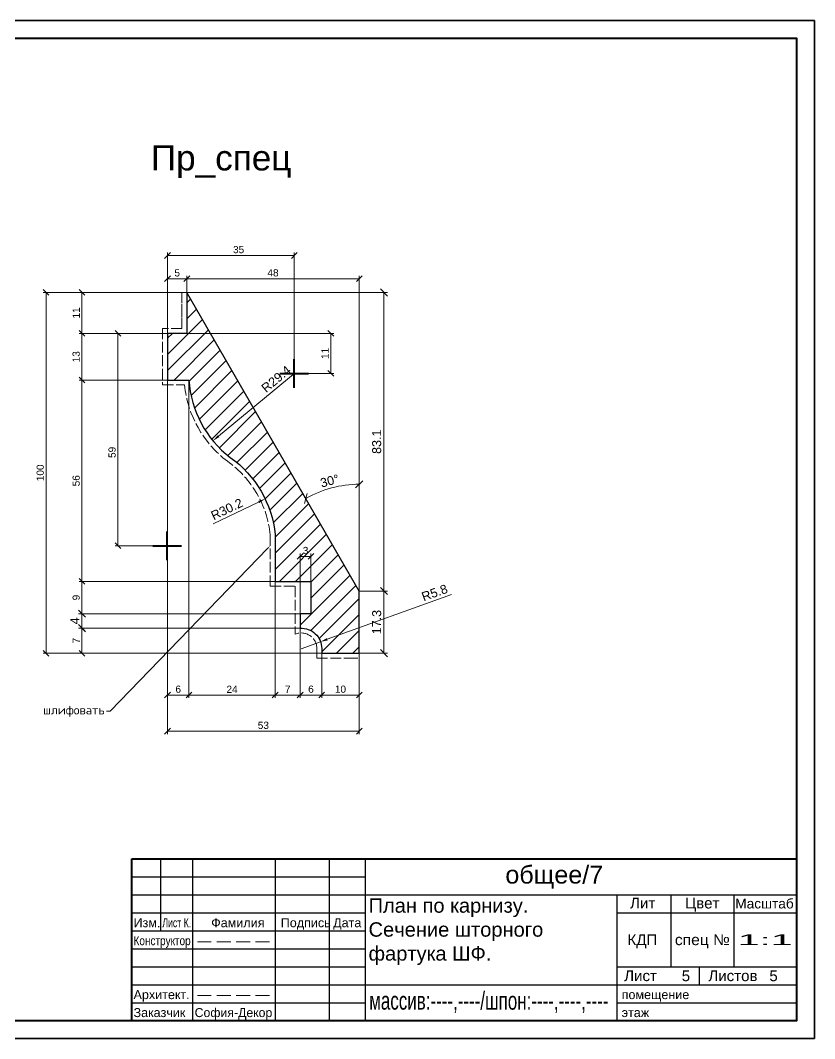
# Paper-space layout 'план по карнизу' of a CAD drawing. Header units: millimetres. Extents: x -88 to 2067, y 101 to 384.
# Drawn here: x 1845.7 to 2066.8, y 101 to 384.3 of the extents above; entities that cross this region are included whole.
import ezdxf
from ezdxf import colors
from ezdxf.entities.mleader import LeaderData, LeaderLine
from ezdxf.enums import TextEntityAlignment as Align
from ezdxf.math import Vec2, Vec3

# ---------------------------------------------------------------- set-up
doc = ezdxf.new("R2010")
doc.units = ezdxf.units.MM
doc.linetypes.add('ACAD_ISO02W100', pattern=[15, 12, -3])
doc.layers.get('DEFPOINTS').update_dxf_attribs({"color": 106, "lineweight": 5})
for name, color, linetype, lineweight in [('pechatnaya_ramka', 2, 'Continuous', 30), ('КАРНИЗ Пр_N221', 3, 'Continuous', 30), ('Линии Размерные и Текст', 1, 'Continuous', 5), ('служебный слой РАЗМЕРЫ', 4, 'Continuous', 13), ('ШТАМП', 7, 'Continuous', 30)]:
    doc.layers.add(name, color=color, linetype=linetype, lineweight=lineweight)
doc.styles.get("Standard").update_dxf_attribs({"font": 'arial.ttf'})
doc.styles.add('ЕСКД профили текст', font='isocpeur.ttf')
doc.dimstyles.get("Standard").update_dxf_attribs({"dimscale": 0, "dimtxt": 2.5, "dimasz": 2, "dimexe": 1, "dimexo": 0, "dimgap": 0.75, "dimtad": 1, "dimdsep": 46, "dimtxsty": 'Standard', "dimblk": 'OBLIQUE', "dimcen": 1.5, "dimclrd": 256, "dimclre": 256, "dimclrt": 7, "dimazin": 0, "dimtfac": 1, "dimtmove": 1, "dimatfit": 3, "dimfxl": 1, "dimtolj": 1, "dimtzin": 0, "dimlwd": 5, "dimlwe": 5, "dimarcsym": 0})
doc.dimstyles.new('STANDARD 16', dxfattribs={"dimscale": 0.8, "dimtxt": 2.5, "dimasz": 2, "dimexe": 1, "dimexo": 0, "dimgap": 0.75, "dimtad": 1, "dimdec": 0, "dimlfac": 16, "dimdsep": 46, "dimtxsty": 'Standard', "dimblk": 'OBLIQUE', "dimcen": 1.5, "dimclrd": 256, "dimclre": 256, "dimclrt": 7, "dimazin": 0, "dimtfac": 1, "dimtdec": 0, "dimtmove": 1, "dimatfit": 3, "dimfxl": 1, "dimtolj": 1, "dimtzin": 0, "dimlwd": 5, "dimlwe": 5, "dimarcsym": 0})
doc.dimstyles.new('STANDARD$4', dxfattribs={"dimscale": 0, "dimtxt": 2.5, "dimasz": 2, "dimexe": 1, "dimexo": 0, "dimgap": 0.75, "dimtad": 1, "dimdsep": 46, "dimtxsty": 'Standard', "dimblk1": 'OBLIQUE', "dimsah": 1, "dimcen": 1.5, "dimse1": 1, "dimclrd": 256, "dimclre": 256, "dimclrt": 7, "dimazin": 0, "dimtfac": 1, "dimtmove": 1, "dimatfit": 3, "dimldrblk": 'DOT', "dimfxl": 1, "dimtolj": 1, "dimtzin": 0, "dimlwd": 5, "dimlwe": 5, "dimarcsym": 0})

# ---------------------------------------------------------------- blocks, each defined once
blk = doc.blocks.new('_OBLIQUE')
at = {"color": 0, "linetype": 'ByBlock'}
blk.add_line((-0.5, -0.5), (0.5, 0.5), dxfattribs=at)
blk = doc.blocks.new('*D164')
at = {"layer": 'DEFPOINTS', "color": 0, "transparency": 16777216}
for p in [(1886.69, 297.24), (1872.89, 238.15), (1882.6, 238.15)]:
    blk.add_point(p, dxfattribs=at)
at = {"layer": 'Линии Размерные и Текст', "lineweight": 5, "transparency": 16777216}
for p, q in [((1886.69, 297.24), (1872.09, 297.24)), ((1872.89, 297.24), (1872.89, 238.15)), ((1882.6, 238.15), (1872.09, 238.15))]:
    blk.add_line(p, q, dxfattribs=at)
at = {"layer": 'Линии Размерные и Текст', "lineweight": 5, "transparency": 16777216, "xscale": 1.6, "yscale": 1.6, "zscale": 1.6}
for p, rotation in [((1872.89, 297.24), 90), ((1872.89, 238.15), 270)]:
    blk.add_blockref('_OBLIQUE', p, dxfattribs=dict(at, rotation=rotation))
at = {"layer": 'Линии Размерные и Текст', "color": 7, "transparency": 16777216, "insert": (1871.27, 264.14), "char_height": 2, "attachment_point": 5, "rotation": 90}
blk.add_mtext('\\A1;59', dxfattribs=at)
blk = doc.blocks.new('*D165')
at = {"layer": 'DEFPOINTS', "color": 0, "transparency": 16777216}
for p in [(1892.65, 284.24), (1916.65, 228.24), (1892.65, 196.61)]:
    blk.add_point(p, dxfattribs=at)
at = {"layer": 'Линии Размерные и Текст', "lineweight": 5, "transparency": 16777216}
for p, q in [((1892.65, 284.24), (1892.65, 195.81)), ((1916.65, 228.24), (1916.65, 195.81)), ((1916.65, 196.61), (1892.65, 196.61))]:
    blk.add_line(p, q, dxfattribs=at)
at = {"layer": 'Линии Размерные и Текст', "lineweight": 5, "transparency": 16777216, "xscale": 1.6, "yscale": 1.6, "zscale": 1.6, "rotation": 180}
blk.add_blockref('_OBLIQUE', (1892.65, 196.61), dxfattribs=at)
at = {"layer": 'Линии Размерные и Текст', "lineweight": 5, "transparency": 16777216, "xscale": 1.6, "yscale": 1.6, "zscale": 1.6}
blk.add_blockref('_OBLIQUE', (1916.65, 196.61), dxfattribs=at)
at = {"layer": 'Линии Размерные и Текст', "color": 7, "transparency": 16777216, "insert": (1904.65, 198.21), "char_height": 2, "attachment_point": 5}
blk.add_mtext('\\A1;24', dxfattribs=at)
blk = doc.blocks.new('*D166')
at = {"layer": 'DEFPOINTS', "color": 0, "transparency": 16777216}
for p in [(1916.65, 228.24), (1923.61, 215.23), (1916.65, 196.61)]:
    blk.add_point(p, dxfattribs=at)
at = {"layer": 'Линии Размерные и Текст', "lineweight": 5, "transparency": 16777216}
for p, q in [((1916.65, 228.24), (1916.65, 195.81)), ((1923.61, 215.23), (1923.61, 195.81)), ((1923.61, 196.61), (1916.65, 196.61))]:
    blk.add_line(p, q, dxfattribs=at)
at = {"layer": 'Линии Размерные и Текст', "lineweight": 5, "transparency": 16777216, "xscale": 1.6, "yscale": 1.6, "zscale": 1.6, "rotation": 180}
blk.add_blockref('_OBLIQUE', (1916.65, 196.61), dxfattribs=at)
at = {"layer": 'Линии Размерные и Текст', "lineweight": 5, "transparency": 16777216, "xscale": 1.6, "yscale": 1.6, "zscale": 1.6}
blk.add_blockref('_OBLIQUE', (1923.61, 196.61), dxfattribs=at)
at = {"layer": 'Линии Размерные и Текст', "color": 7, "transparency": 16777216, "insert": (1920.13, 198.21), "char_height": 2, "attachment_point": 5}
blk.add_mtext('\\A1;7', dxfattribs=at)
blk = doc.blocks.new('*D167')
at = {"layer": 'DEFPOINTS', "color": 0, "transparency": 16777216}
for p in [(1923.61, 215.23), (1929.61, 208.24), (1923.61, 196.61)]:
    blk.add_point(p, dxfattribs=at)
at = {"layer": 'Линии Размерные и Текст', "lineweight": 5, "transparency": 16777216}
for p, q in [((1923.61, 215.23), (1923.61, 195.81)), ((1929.61, 208.24), (1929.61, 195.81)), ((1929.61, 196.61), (1923.61, 196.61))]:
    blk.add_line(p, q, dxfattribs=at)
at = {"layer": 'Линии Размерные и Текст', "lineweight": 5, "transparency": 16777216, "xscale": 1.6, "yscale": 1.6, "zscale": 1.6, "rotation": 180}
blk.add_blockref('_OBLIQUE', (1923.61, 196.61), dxfattribs=at)
at = {"layer": 'Линии Размерные и Текст', "lineweight": 5, "transparency": 16777216, "xscale": 1.6, "yscale": 1.6, "zscale": 1.6}
blk.add_blockref('_OBLIQUE', (1929.61, 196.61), dxfattribs=at)
at = {"layer": 'Линии Размерные и Текст', "color": 7, "transparency": 16777216, "insert": (1926.61, 198.23), "char_height": 2, "attachment_point": 5}
blk.add_mtext('\\A1;6', dxfattribs=at)
blk = doc.blocks.new('*D168')
at = {"layer": 'DEFPOINTS', "color": 0, "transparency": 16777216}
for p in [(1929.61, 208.24), (1940.04, 208.24), (1929.61, 196.61)]:
    blk.add_point(p, dxfattribs=at)
at = {"layer": 'Линии Размерные и Текст', "lineweight": 5, "transparency": 16777216}
for p, q in [((1929.61, 208.24), (1929.61, 195.81)), ((1940.04, 208.24), (1940.04, 195.81)), ((1940.04, 196.61), (1929.61, 196.61))]:
    blk.add_line(p, q, dxfattribs=at)
at = {"layer": 'Линии Размерные и Текст', "lineweight": 5, "transparency": 16777216, "xscale": 1.6, "yscale": 1.6, "zscale": 1.6, "rotation": 180}
blk.add_blockref('_OBLIQUE', (1929.61, 196.61), dxfattribs=at)
at = {"layer": 'Линии Размерные и Текст', "lineweight": 5, "transparency": 16777216, "xscale": 1.6, "yscale": 1.6, "zscale": 1.6}
blk.add_blockref('_OBLIQUE', (1940.04, 196.61), dxfattribs=at)
at = {"layer": 'Линии Размерные и Текст', "color": 7, "transparency": 16777216, "insert": (1934.82, 198.23), "char_height": 2, "attachment_point": 5}
blk.add_mtext('\\A1;10', dxfattribs=at)
blk = doc.blocks.new('*D169')
at = {"layer": 'DEFPOINTS', "color": 0, "transparency": 16777216}
for p in [(1923.61, 215.23), (1862.89, 208.24), (1929.61, 208.24)]:
    blk.add_point(p, dxfattribs=at)
at = {"layer": 'Линии Размерные и Текст', "lineweight": 5, "transparency": 16777216}
for p, q in [((1923.61, 215.23), (1862.09, 215.23)), ((1862.89, 215.23), (1862.89, 208.24)), ((1929.61, 208.24), (1862.09, 208.24))]:
    blk.add_line(p, q, dxfattribs=at)
at = {"layer": 'Линии Размерные и Текст', "lineweight": 5, "transparency": 16777216, "xscale": 1.6, "yscale": 1.6, "zscale": 1.6}
for p, rotation in [((1862.89, 215.23), 90), ((1862.89, 208.24), 270)]:
    blk.add_blockref('_OBLIQUE', p, dxfattribs=dict(at, rotation=rotation))
at = {"layer": 'Линии Размерные и Текст', "color": 7, "transparency": 16777216, "insert": (1861.29, 211.73), "char_height": 2, "attachment_point": 5, "rotation": 90}
blk.add_mtext('\\A1;7', dxfattribs=at)
blk = doc.blocks.new('*D170')
at = {"layer": 'DEFPOINTS', "color": 0, "transparency": 16777216}
for p in [(1916.65, 228.24), (1862.89, 219.24), (1923.61, 219.24)]:
    blk.add_point(p, dxfattribs=at)
at = {"layer": 'Линии Размерные и Текст', "lineweight": 5, "transparency": 16777216}
for p, q in [((1916.65, 228.24), (1862.09, 228.24)), ((1862.89, 228.24), (1862.89, 219.24)), ((1923.61, 219.24), (1862.09, 219.24))]:
    blk.add_line(p, q, dxfattribs=at)
at = {"layer": 'Линии Размерные и Текст', "lineweight": 5, "transparency": 16777216, "xscale": 1.6, "yscale": 1.6, "zscale": 1.6}
for p, rotation in [((1862.89, 228.24), 90), ((1862.89, 219.24), 270)]:
    blk.add_blockref('_OBLIQUE', p, dxfattribs=dict(at, rotation=rotation))
at = {"layer": 'Линии Размерные и Текст', "color": 7, "transparency": 16777216, "insert": (1861.27, 223.74), "char_height": 2, "attachment_point": 5, "rotation": 90}
blk.add_mtext('\\A1;9', dxfattribs=at)
blk = doc.blocks.new('*D171')
at = {"layer": 'DEFPOINTS', "color": 0, "transparency": 16777216}
for p in [(1886.69, 297.24), (1862.89, 284.24), (1886.69, 284.24)]:
    blk.add_point(p, dxfattribs=at)
at = {"layer": 'Линии Размерные и Текст', "lineweight": 5, "transparency": 16777216}
for p, q in [((1886.69, 297.24), (1862.09, 297.24)), ((1862.89, 297.24), (1862.89, 284.24)), ((1886.69, 284.24), (1862.09, 284.24))]:
    blk.add_line(p, q, dxfattribs=at)
at = {"layer": 'Линии Размерные и Текст', "lineweight": 5, "transparency": 16777216, "xscale": 1.6, "yscale": 1.6, "zscale": 1.6}
for p, rotation in [((1862.89, 297.24), 90), ((1862.89, 284.24), 270)]:
    blk.add_blockref('_OBLIQUE', p, dxfattribs=dict(at, rotation=rotation))
at = {"layer": 'Линии Размерные и Текст', "color": 7, "transparency": 16777216, "insert": (1861.27, 290.74), "char_height": 2, "attachment_point": 5, "rotation": 90}
blk.add_mtext('\\A1;13', dxfattribs=at)
blk = doc.blocks.new('*D172')
at = {"layer": 'DEFPOINTS', "color": 0, "transparency": 16777216}
for p in [(1886.69, 284.24), (1940.04, 208.24), (1886.69, 186.55)]:
    blk.add_point(p, dxfattribs=at)
at = {"layer": 'Линии Размерные и Текст', "lineweight": 5, "transparency": 16777216}
for p, q in [((1886.69, 284.24), (1886.69, 185.75)), ((1940.04, 208.24), (1940.04, 185.75)), ((1940.04, 186.55), (1886.69, 186.55))]:
    blk.add_line(p, q, dxfattribs=at)
at = {"layer": 'Линии Размерные и Текст', "lineweight": 5, "transparency": 16777216, "xscale": 1.6, "yscale": 1.6, "zscale": 1.6, "rotation": 180}
blk.add_blockref('_OBLIQUE', (1886.69, 186.55), dxfattribs=at)
at = {"layer": 'Линии Размерные и Текст', "lineweight": 5, "transparency": 16777216, "xscale": 1.6, "yscale": 1.6, "zscale": 1.6}
blk.add_blockref('_OBLIQUE', (1940.04, 186.55), dxfattribs=at)
at = {"layer": 'Линии Размерные и Текст', "color": 7, "transparency": 16777216, "insert": (1913.36, 188.17), "char_height": 2, "attachment_point": 5}
blk.add_mtext('\\A1;53', dxfattribs=at)
blk = doc.blocks.new('*D173')
at = {"layer": 'DEFPOINTS', "color": 0, "transparency": 16777216}
for p in [(1852.89, 308.64), (1892.07, 308.64), (1929.61, 208.24)]:
    blk.add_point(p, dxfattribs=at)
at = {"layer": 'Линии Размерные и Текст', "lineweight": 5, "transparency": 16777216}
for p, q in [((1892.07, 308.64), (1852.09, 308.64)), ((1852.89, 208.24), (1852.89, 308.64)), ((1929.61, 208.24), (1852.09, 208.24))]:
    blk.add_line(p, q, dxfattribs=at)
at = {"layer": 'Линии Размерные и Текст', "lineweight": 5, "transparency": 16777216, "xscale": 1.6, "yscale": 1.6, "zscale": 1.6}
for p, rotation in [((1852.89, 308.64), 90), ((1852.89, 208.24), 270)]:
    blk.add_blockref('_OBLIQUE', p, dxfattribs=dict(at, rotation=rotation))
at = {"layer": 'Линии Размерные и Текст', "color": 7, "transparency": 16777216, "insert": (1851.27, 258.44), "char_height": 2, "attachment_point": 5, "rotation": 90}
blk.add_mtext('\\A1;100', dxfattribs=at)
blk = doc.blocks.new('*D174')
at = {"layer": 'DEFPOINTS', "color": 0, "transparency": 16777216}
for p in [(1886.69, 284.24), (1862.89, 228.24), (1916.65, 228.24)]:
    blk.add_point(p, dxfattribs=at)
at = {"layer": 'Линии Размерные и Текст', "lineweight": 5, "transparency": 16777216}
for p, q in [((1886.69, 284.24), (1862.09, 284.24)), ((1862.89, 284.24), (1862.89, 228.24)), ((1916.65, 228.24), (1862.09, 228.24))]:
    blk.add_line(p, q, dxfattribs=at)
at = {"layer": 'Линии Размерные и Текст', "lineweight": 5, "transparency": 16777216, "xscale": 1.6, "yscale": 1.6, "zscale": 1.6}
for p, rotation in [((1862.89, 284.24), 90), ((1862.89, 228.24), 270)]:
    blk.add_blockref('_OBLIQUE', p, dxfattribs=dict(at, rotation=rotation))
at = {"layer": 'Линии Размерные и Текст', "color": 7, "transparency": 16777216, "insert": (1861.27, 256.24), "char_height": 2, "attachment_point": 5, "rotation": 90}
blk.add_mtext('\\A1;56', dxfattribs=at)
blk = doc.blocks.new('*D175')
at = {"layer": 'DEFPOINTS', "color": 0, "transparency": 16777216}
for p in [(1862.89, 308.64), (1892.07, 308.64), (1886.69, 297.24)]:
    blk.add_point(p, dxfattribs=at)
at = {"layer": 'Линии Размерные и Текст', "lineweight": 5, "transparency": 16777216}
for p, q in [((1892.07, 308.64), (1862.09, 308.64)), ((1862.89, 297.24), (1862.89, 308.64)), ((1886.69, 297.24), (1862.09, 297.24))]:
    blk.add_line(p, q, dxfattribs=at)
at = {"layer": 'Линии Размерные и Текст', "lineweight": 5, "transparency": 16777216, "xscale": 1.6, "yscale": 1.6, "zscale": 1.6}
for p, rotation in [((1862.89, 308.64), 90), ((1862.89, 297.24), 270)]:
    blk.add_blockref('_OBLIQUE', p, dxfattribs=dict(at, rotation=rotation))
at = {"layer": 'Линии Размерные и Текст', "color": 7, "transparency": 16777216, "insert": (1861.29, 302.94), "char_height": 2, "attachment_point": 5, "rotation": 90}
blk.add_mtext('\\A1;11', dxfattribs=at)
blk = doc.blocks.new('*D176')
at = {"layer": 'DEFPOINTS', "color": 0, "transparency": 16777216}
for p in [(1886.69, 312.45), (1892.07, 308.64), (1886.69, 297.24)]:
    blk.add_point(p, dxfattribs=at)
at = {"layer": 'Линии Размерные и Текст', "lineweight": 5, "transparency": 16777216}
for p, q in [((1886.69, 297.24), (1886.69, 313.25)), ((1892.07, 312.45), (1886.69, 312.45)), ((1892.07, 308.64), (1892.07, 313.25))]:
    blk.add_line(p, q, dxfattribs=at)
at = {"layer": 'Линии Размерные и Текст', "lineweight": 5, "transparency": 16777216, "xscale": 1.6, "yscale": 1.6, "zscale": 1.6, "rotation": 180}
blk.add_blockref('_OBLIQUE', (1886.69, 312.45), dxfattribs=at)
at = {"layer": 'Линии Размерные и Текст', "lineweight": 5, "transparency": 16777216, "xscale": 1.6, "yscale": 1.6, "zscale": 1.6}
blk.add_blockref('_OBLIQUE', (1892.07, 312.45), dxfattribs=at)
at = {"layer": 'Линии Размерные и Текст', "color": 7, "transparency": 16777216, "insert": (1889.38, 314.07), "char_height": 2, "attachment_point": 5}
blk.add_mtext('\\A1;5', dxfattribs=at)
blk = doc.blocks.new('*D177')
at = {"layer": 'DEFPOINTS', "color": 0, "transparency": 16777216}
for p in [(1886.69, 284.24), (1892.65, 284.24), (1892.65, 196.61)]:
    blk.add_point(p, dxfattribs=at)
at = {"layer": 'Линии Размерные и Текст', "lineweight": 5, "transparency": 16777216}
for p, q in [((1886.69, 284.24), (1886.69, 195.81)), ((1892.65, 284.24), (1892.65, 195.81)), ((1886.69, 196.61), (1892.65, 196.61))]:
    blk.add_line(p, q, dxfattribs=at)
at = {"layer": 'Линии Размерные и Текст', "lineweight": 5, "transparency": 16777216, "xscale": 1.6, "yscale": 1.6, "zscale": 1.6, "rotation": 180}
blk.add_blockref('_OBLIQUE', (1886.69, 196.61), dxfattribs=at)
at = {"layer": 'Линии Размерные и Текст', "lineweight": 5, "transparency": 16777216, "xscale": 1.6, "yscale": 1.6, "zscale": 1.6}
blk.add_blockref('_OBLIQUE', (1892.65, 196.61), dxfattribs=at)
at = {"layer": 'Линии Размерные и Текст', "color": 7, "transparency": 16777216, "insert": (1889.67, 198.23), "char_height": 2, "attachment_point": 5}
blk.add_mtext('\\A1;6', dxfattribs=at)
blk = doc.blocks.new('*D178')
at = {"layer": 'DEFPOINTS', "color": 0, "transparency": 16777216}
for p in [(1926.61, 235.2), (1926.61, 228.24), (1923.61, 219.24)]:
    blk.add_point(p, dxfattribs=at)
at = {"layer": 'Линии Размерные и Текст', "lineweight": 5, "transparency": 16777216}
for p, q in [((1923.61, 219.24), (1923.61, 236)), ((1923.61, 235.2), (1926.61, 235.2)), ((1926.61, 228.24), (1926.61, 236))]:
    blk.add_line(p, q, dxfattribs=at)
at = {"layer": 'Линии Размерные и Текст', "lineweight": 5, "transparency": 16777216, "xscale": 1.6, "yscale": 1.6, "zscale": 1.6, "rotation": 180}
blk.add_blockref('_OBLIQUE', (1923.61, 235.2), dxfattribs=at)
at = {"layer": 'Линии Размерные и Текст', "lineweight": 5, "transparency": 16777216, "xscale": 1.6, "yscale": 1.6, "zscale": 1.6}
blk.add_blockref('_OBLIQUE', (1926.61, 235.2), dxfattribs=at)
at = {"layer": 'Линии Размерные и Текст', "color": 7, "transparency": 16777216, "insert": (1925.11, 236.82), "char_height": 2, "attachment_point": 5}
blk.add_mtext('\\A1;3', dxfattribs=at)
blk = doc.blocks.new('*D179')
at = {"layer": 'DEFPOINTS', "color": 0, "transparency": 16777216}
for p in [(1898.65, 297.24), (1934.88, 254.81), (1940.04, 225.56), (1940.04, 225.56), (1940.04, 208.24)]:
    blk.add_point(p, dxfattribs=at)
at = {"layer": 'Линии Размерные и Текст', "lineweight": 5, "transparency": 16777216}
blk.add_line((1940.04, 225.56), (1940.04, 256.26), dxfattribs=at)
blk.add_arc((1940.04, 225.56), 29.7, 90, 120, dxfattribs=at)
at = {"layer": 'Линии Размерные и Текст', "lineweight": 5, "transparency": 16777216, "xscale": 2, "yscale": 2, "zscale": 2}
for p, rotation in [((1940.04, 255.26), 359.9999999999999), ((1925.18, 251.28), 210.0000000000026)]:
    blk.add_blockref('_OBLIQUE', p, dxfattribs=dict(at, rotation=rotation))
at = {"layer": 'Линии Размерные и Текст', "color": 7, "transparency": 16777216, "insert": (1931.82, 256.2), "char_height": 2.5, "attachment_point": 5, "rotation": 15}
blk.add_mtext('\\A1;30°', dxfattribs=at)
blk = doc.blocks.new('*D180')
at = {"layer": 'DEFPOINTS', "color": 0, "transparency": 16777216}
for p in [(1913.86, 251.18), (1886.6, 238.15)]:
    blk.add_point(p, dxfattribs=at)
at = {"layer": 'Линии Размерные и Текст', "lineweight": 5, "transparency": 16777216}
blk.add_line((1899.41, 244.27), (1912.05, 250.31), dxfattribs=at)
at = {"layer": 'Линии Размерные и Текст', "transparency": 16777216}
blk.add_solid([(1911.91, 250.62), (1912.2, 250.01), (1913.86, 251.18)], dxfattribs=at)
at = {"layer": 'Линии Размерные и Текст', "color": 7, "transparency": 16777216, "insert": (1903.21, 248.33), "char_height": 2.5, "attachment_point": 5, "rotation": 25.5405}
blk.add_mtext('\\A1;R30.2', dxfattribs=at)
blk = doc.blocks.new('_Dot')
at = {"color": 0, "linetype": 'ByBlock', "lineweight": -2}
blk.add_line((-0.5, 0), (-1, 0), dxfattribs=at)
at = {"color": 0, "linetype": 'ByBlock', "const_width": 0.5}
blk.add_lwpolyline([(-0.25, 0, 1), (0.25, 0, 1)], format="xyb", close=True, dxfattribs=at)
blk = doc.blocks.new('*D181')
at = {"layer": 'DEFPOINTS', "color": 0, "transparency": 16777216}
for p in [(1921.97, 286.1), (1899.34, 267.36)]:
    blk.add_point(p, dxfattribs=at)
at = {"layer": 'Линии Размерные и Текст', "lineweight": 5, "transparency": 16777216}
blk.add_line((1922.2, 286.29), (1900.88, 268.64), dxfattribs=at)
at = {"layer": 'Линии Размерные и Текст', "transparency": 16777216}
blk.add_solid([(1900.67, 268.89), (1901.1, 268.38), (1899.34, 267.36)], dxfattribs=at)
at = {"layer": 'Линии Размерные и Текст', "color": 7, "transparency": 16777216, "insert": (1916.91, 284.54), "char_height": 2.5, "attachment_point": 5, "rotation": 39.6251}
blk.add_mtext('\\A1;R29.4', dxfattribs=at)
blk = doc.blocks.new('*D182')
at = {"layer": 'DEFPOINTS', "color": 0, "transparency": 16777216}
for p in [(1929.27, 211.44), (1923.86, 209.49)]:
    blk.add_point(p, dxfattribs=at)
at = {"layer": 'Линии Размерные и Текст', "lineweight": 5, "transparency": 16777216}
for p, q in [((1965.68, 224.61), (1931.15, 212.12)), ((1923.86, 209.49), (1929.27, 211.44))]:
    blk.add_line(p, q, dxfattribs=at)
at = {"layer": 'Линии Размерные и Текст', "transparency": 16777216}
blk.add_solid([(1931.03, 212.44), (1931.26, 211.81), (1929.27, 211.44)], dxfattribs=at)
at = {"layer": 'Линии Размерные и Текст', "color": 7, "transparency": 16777216, "insert": (1961.02, 225.08), "char_height": 2.5, "attachment_point": 5, "rotation": 19.8737}
blk.add_mtext('\\A1;R5.8', dxfattribs=at)
blk = doc.blocks.new('*D183')
at = {"layer": 'DEFPOINTS', "color": 0, "transparency": 16777216}
for p in [(1892.07, 308.64), (1940.04, 225.56), (1946.93, 225.56)]:
    blk.add_point(p, dxfattribs=at)
at = {"layer": 'Линии Размерные и Текст', "lineweight": 5, "transparency": 16777216}
for p, q in [((1892.07, 308.64), (1947.93, 308.64)), ((1946.93, 308.64), (1946.93, 225.56)), ((1940.04, 225.56), (1947.93, 225.56))]:
    blk.add_line(p, q, dxfattribs=at)
at = {"layer": 'Линии Размерные и Текст', "lineweight": 5, "transparency": 16777216, "xscale": 2, "yscale": 2, "zscale": 2}
for p, rotation in [((1946.93, 308.64), 90), ((1946.93, 225.56), 270)]:
    blk.add_blockref('_OBLIQUE', p, dxfattribs=dict(at, rotation=rotation))
at = {"layer": 'Линии Размерные и Текст', "color": 7, "transparency": 16777216, "insert": (1944.91, 267.1), "char_height": 2.5, "attachment_point": 5, "rotation": 90}
blk.add_mtext('\\A1;83.1', dxfattribs=at)
blk = doc.blocks.new('*D184')
at = {"layer": 'DEFPOINTS', "color": 0, "transparency": 16777216}
for p in [(1940.04, 225.56), (1940.04, 208.24), (1946.93, 208.24)]:
    blk.add_point(p, dxfattribs=at)
at = {"layer": 'Линии Размерные и Текст', "lineweight": 5, "transparency": 16777216}
for p, q in [((1940.04, 225.56), (1947.93, 225.56)), ((1946.93, 225.56), (1946.93, 208.24)), ((1940.04, 208.24), (1947.93, 208.24))]:
    blk.add_line(p, q, dxfattribs=at)
at = {"layer": 'Линии Размерные и Текст', "lineweight": 5, "transparency": 16777216, "xscale": 2, "yscale": 2, "zscale": 2}
for p, rotation in [((1946.93, 225.56), 90), ((1946.93, 208.24), 270)]:
    blk.add_blockref('_OBLIQUE', p, dxfattribs=dict(at, rotation=rotation))
at = {"layer": 'Линии Размерные и Текст', "color": 7, "transparency": 16777216, "insert": (1944.91, 216.9), "char_height": 2.5, "attachment_point": 5, "rotation": 90}
blk.add_mtext('\\A1;17.3', dxfattribs=at)
blk = doc.blocks.new('*D185')
at = {"layer": 'DEFPOINTS', "color": 0, "transparency": 16777216}
for p in [(1923.61, 219.24), (1862.89, 215.23), (1923.61, 215.23)]:
    blk.add_point(p, dxfattribs=at)
at = {"layer": 'Линии Размерные и Текст', "lineweight": 5, "transparency": 16777216}
for p, q in [((1923.61, 219.24), (1861.89, 219.24)), ((1862.89, 219.24), (1862.89, 215.23)), ((1923.61, 215.23), (1861.89, 215.23))]:
    blk.add_line(p, q, dxfattribs=at)
at = {"layer": 'Линии Размерные и Текст', "lineweight": 5, "transparency": 16777216, "xscale": 2, "yscale": 2, "zscale": 2}
for p, rotation in [((1862.89, 219.24), 90), ((1862.89, 215.23), 270)]:
    blk.add_blockref('_OBLIQUE', p, dxfattribs=dict(at, rotation=rotation))
at = {"layer": 'Линии Размерные и Текст', "color": 7, "transparency": 16777216, "insert": (1860.89, 217.23), "char_height": 2.5, "attachment_point": 5, "rotation": 90}
blk.add_mtext('\\A1;4', dxfattribs=at)
blk = doc.blocks.new('*D186')
at = {"layer": 'DEFPOINTS', "color": 0, "transparency": 16777216}
for p in [(1892.07, 312.45), (1892.07, 308.64), (1940.04, 225.56)]:
    blk.add_point(p, dxfattribs=at)
at = {"layer": 'Линии Размерные и Текст', "lineweight": 5, "transparency": 16777216}
for p, q in [((1892.07, 308.64), (1892.07, 313.25)), ((1940.04, 312.45), (1892.07, 312.45)), ((1940.04, 225.56), (1940.04, 313.25))]:
    blk.add_line(p, q, dxfattribs=at)
at = {"layer": 'Линии Размерные и Текст', "lineweight": 5, "transparency": 16777216, "xscale": 1.6, "yscale": 1.6, "zscale": 1.6, "rotation": 180}
blk.add_blockref('_OBLIQUE', (1892.07, 312.45), dxfattribs=at)
at = {"layer": 'Линии Размерные и Текст', "lineweight": 5, "transparency": 16777216, "xscale": 1.6, "yscale": 1.6, "zscale": 1.6}
blk.add_blockref('_OBLIQUE', (1940.04, 312.45), dxfattribs=at)
at = {"layer": 'Линии Размерные и Текст', "color": 7, "transparency": 16777216, "insert": (1916.05, 314.08), "char_height": 2, "attachment_point": 5}
blk.add_mtext('\\A1;48', dxfattribs=at)
blk = doc.blocks.new('*D187')
at = {"layer": 'DEFPOINTS', "color": 0, "transparency": 16777216}
for p in [(1892.07, 297.24), (1925.97, 286.1), (1932.14, 286.1)]:
    blk.add_point(p, dxfattribs=at)
at = {"layer": 'Линии Размерные и Текст', "lineweight": 5, "transparency": 16777216}
for p, q in [((1892.07, 297.24), (1932.94, 297.24)), ((1932.14, 297.24), (1932.14, 286.1)), ((1925.97, 286.1), (1932.94, 286.1))]:
    blk.add_line(p, q, dxfattribs=at)
at = {"layer": 'Линии Размерные и Текст', "lineweight": 5, "transparency": 16777216, "xscale": 1.6, "yscale": 1.6, "zscale": 1.6}
for p, rotation in [((1932.14, 297.24), 90), ((1932.14, 286.1), 270)]:
    blk.add_blockref('_OBLIQUE', p, dxfattribs=dict(at, rotation=rotation))
at = {"layer": 'Линии Размерные и Текст', "color": 7, "transparency": 16777216, "insert": (1930.53, 291.67), "char_height": 2, "attachment_point": 5, "rotation": 90}
blk.add_mtext('\\A1;11', dxfattribs=at)
blk = doc.blocks.new('*D188')
at = {"layer": 'DEFPOINTS', "color": 0, "transparency": 16777216}
for p in [(1921.97, 318.92), (1886.69, 297.24), (1921.97, 290.1)]:
    blk.add_point(p, dxfattribs=at)
at = {"layer": 'Линии Размерные и Текст', "lineweight": 5, "transparency": 16777216}
for p, q in [((1886.69, 297.24), (1886.69, 319.72)), ((1886.69, 318.92), (1921.97, 318.92)), ((1921.97, 290.1), (1921.97, 319.72))]:
    blk.add_line(p, q, dxfattribs=at)
at = {"layer": 'Линии Размерные и Текст', "lineweight": 5, "transparency": 16777216, "xscale": 1.6, "yscale": 1.6, "zscale": 1.6, "rotation": 180}
blk.add_blockref('_OBLIQUE', (1886.69, 318.92), dxfattribs=at)
at = {"layer": 'Линии Размерные и Текст', "lineweight": 5, "transparency": 16777216, "xscale": 1.6, "yscale": 1.6, "zscale": 1.6}
blk.add_blockref('_OBLIQUE', (1921.97, 318.92), dxfattribs=at)
at = {"layer": 'Линии Размерные и Текст', "color": 7, "transparency": 16777216, "insert": (1906.48, 320.55), "char_height": 2, "attachment_point": 5}
blk.add_mtext('\\A1;35', dxfattribs=at)

psp = doc.layouts.new('план по карнизу')

# ---------------------------------------------------------------- hatches: boundary and pattern name
at = {"layer": 'Линии Размерные и Текст'}
h = psp.add_hatch(dxfattribs=at)
h.set_pattern_fill('ANSI31', color=256)
h.set_pattern_definition([(45, (339.5824, 55.4047), (-2.245064, 2.245064), [])])
h.paths.add_polyline_path([(1898.65, 297.2385), (1892.0682, 308.6385), (1892.0682, 297.2385), (1889.3792, 297.2385), (1886.6901, 297.2385), (1886.6901, 284.2364), (1892.652, 284.2364, 0.21732382), (1904.1563, 262.7364, -0.21534277), (1916.652, 241.2364), (1916.652, 228.2364), (1926.609, 228.2364), (1926.609, 219.2364), (1923.609, 219.2364), (1923.609, 215.2336, -0.42469484), (1929.609, 209.5336), (1929.609, 208.2364), (1940.0354, 208.2364), (1940.0354, 225.5569)])
h.paths.add_polyline_path([(1923.8368, 234.744), (1926.3907, 234.744), (1926.3907, 238.8654), (1923.8368, 238.8654)], flags=24)

# ---------------------------------------------------------------- linework, layer by layer
at = {"layer": 'pechatnaya_ramka'}
psp.add_lwpolyline([(1656.8453, 384.3485), (2066.7799, 384.3485), (2066.7799, 100.9984), (1656.8453, 100.9984)], close=True, dxfattribs=at)
at = {"layer": 'КАРНИЗ Пр_N221', "ltscale": 100}
psp.add_lwpolyline([(1923.609, 219.2364), (1923.609, 215.2336, -0.42469484), (1929.609, 209.5336), (1929.609, 208.2364), (1940.0354, 208.2364), (1940.0354, 225.5569), (1898.65, 297.2385), (1892.0682, 308.6385), (1892.0682, 297.2385), (1889.3792, 297.2385), (1886.6901, 297.2385), (1886.6901, 284.2364), (1892.652, 284.2364, 0.21732382), (1904.1563, 262.7364, -0.21534277), (1916.652, 241.2364), (1916.652, 228.2364), (1926.609, 228.2364), (1926.609, 219.2364)], format="xyb", close=True, dxfattribs=at)
at = {"layer": 'Линии Размерные и Текст', "color": 1, "lineweight": 40}
for p, q in [((1886.6014, 234.1524), (1886.6014, 242.1524)), ((1882.6014, 238.1524), (1890.6014, 238.1524))]:
    psp.add_line(p, q, dxfattribs=at)
at = {"layer": 'Линии Размерные и Текст', "linetype": 'ACAD_ISO02W100', "ltscale": 0.25}
psp.add_lwpolyline([(1890.6682, 298.6385), (1890.6682, 308.6385), (1890.6682, 298.6385), (1885.3401, 298.6385), (1885.3401, 282.8864), (1891.4112, 282.8864, 0.20671738), (1903.355, 261.6498, -0.21491126), (1915.302, 241.1666), (1915.302, 226.8864), (1922.259, 226.8864), (1922.259, 213.5879, -0.52505765), (1928.259, 209.5279), (1928.259, 206.8864), (1936.6901, 206.8864), (1940.0354, 206.8864)], format="xyb", dxfattribs=at)
at = {"layer": 'служебный слой РАЗМЕРЫ', "color": 1, "lineweight": 40}
for p, q in [((1921.9687, 282.0955), (1921.9687, 290.0955)), ((1917.9687, 286.0955), (1925.9687, 286.0955))]:
    psp.add_line(p, q, dxfattribs=at)
at = {"layer": 'ШТАМП', "lineweight": 40}
for p, q in [((1876.7799, 105.9984), (1876.7799, 150.9984)), ((1876.7799, 150.9984), (2061.7799, 150.9984))]:
    psp.add_line(p, q, dxfattribs=at)
at = {"layer": 'ШТАМП', "lineweight": -3}
for p, q in [((1876.7799, 150.9984), (1941.7799, 150.9984)), ((1884.7799, 150.9984), (1884.7799, 130.9984)), ((1893.7799, 105.9984), (1893.7799, 150.9984)), ((1916.7799, 105.9984), (1916.7799, 150.9984)), ((1931.7799, 105.9984), (1931.7799, 150.9984)), ((1941.7799, 105.9984), (1941.7799, 150.9984)), ((1876.7799, 145.9984), (1941.7799, 145.9984)), ((1876.7799, 140.9984), (2061.7799, 140.9984)), ((2011.7799, 105.9984), (2011.7799, 140.9984)), ((2026.7799, 140.9984), (2026.7799, 120.9984)), ((2044.2799, 140.9984), (2044.2799, 120.9984)), ((1876.7799, 135.9984), (1941.7799, 135.9984)), ((2011.7799, 135.9984), (2061.7799, 135.9984)), ((1876.7799, 130.9984), (1941.7799, 130.9984)), ((1876.7799, 125.9984), (1941.7799, 125.9984)), ((1876.7799, 120.9984), (1941.7799, 120.9984)), ((2011.7799, 120.9984), (2061.7799, 120.9984)), ((2034.7799, 115.9984), (2034.7799, 120.9984)), ((1876.7799, 115.9984), (2061.7799, 115.9984)), ((1876.7799, 110.9984), (1941.7799, 110.9984)), ((2011.7799, 110.9984), (2061.7799, 110.9984))]:
    psp.add_line(p, q, dxfattribs=at)
at = {"layer": 'ШТАМП'}
psp.add_lwpolyline([(1656.8453, 100.9984), (2066.7799, 100.9984), (2066.7799, 384.3485), (1656.8453, 384.3485)], close=True, dxfattribs=at)
at = {"layer": 'ШТАМП', "lineweight": 40}
psp.add_lwpolyline([(1676.8453, 105.9984), (2061.7799, 105.9984), (2061.7799, 379.3485), (1676.8453, 379.3485)], close=True, dxfattribs=at)

# ---------------------------------------------------------------- texts
at = {"layer": 'Линии Размерные и Текст'}
psp.add_text('Пр_спец ', height=7, dxfattribs=at).set_placement((1882.0493, 342.5896))
at = {"layer": 'ШТАМП', "lineweight": -3}
for s, height, p in [('общее/7', 5, (1980.7137, 144.1437)), ('Лит', 3, (2015.4251, 137.2254)), ('Цвет', 3, (2030.7108, 137.2254)), ('Изм.', 2.5, (1877.2376, 131.9984)), ('Фамилия', 2.5, (1898.8492, 131.9984)), ('Подпись', 2.5, (1918.2106, 131.9984)), ('Дата', 2.5, (1932.7799, 131.9984)), ('КДП', 3, (2014.7013, 127.0173)), ('Лист', 3, (2013.7799, 116.9984)), ('Листов', 3, (2037.2141, 116.9984)), ('Архитект.', 2.5, (1877.2376, 111.9984)), ('помещение', 2.5, (2013.0799, 111.9984)), ('Заказчик', 2.5, (1877.2376, 106.9984)), ('этаж', 2.5, (2013.0799, 106.9984))]:
    psp.add_text(s, height=height, dxfattribs=at).set_placement(p)
psp.add_text('Масштаб', height=2.72085, dxfattribs=at).set_placement((2044.6941, 137.2254), (2060.956, 137.2254), align=Align.ALIGNED)
for s, height, width, p, p2 in [('Лист К.', 2.5, 0.695137, (1885.2376, 131.9984), (1893.276, 131.9984)), ('Конструктор', 2.5, 0.796844, (1877.2376, 126.9984), (1893.1364, 126.9984)), ('----', 2.5, 4.64604, (1894.2376, 126.9984), (1915.8515, 126.9984)), ('спец №', 3, 1.036833, (2027.8855, 127.0173), (2043.1855, 127.0173)), ('1:1', 3, 2.626133, (2045.3855, 127.0173), (2060.6855, 127.0173)), ('массив:----,----/шпон:----,----,----', 5, 0.675513, (1942.8242, 109.0605), (2009.4148, 109.0605)), ('----', 2.5, 4.64604, (1894.2376, 111.9984), (1915.8515, 111.9984)), ('София-Декор', 2.5, 0.979626, (1894.2376, 106.9984), (1915.8515, 106.9984))]:
    psp.add_text(s, height=height, dxfattribs=dict(at, width=width)).set_placement(p, p2, align=Align.FIT)
for p in [(2030.9707, 119.9828), (2055.3595, 119.9828)]:
    psp.add_text('5', height=3, dxfattribs=at).set_placement(p, align=Align.TOP_CENTER)
at = {"layer": 'ШТАМП', "insert": (1942.6348, 140.038), "char_height": 4, "attachment_point": 1}
psp.add_mtext_dynamic_manual_height_columns('План по карнизу.\\PСечение шторного фартука ШФ.', width=67.130952, gutter_width=20, heights=[0], dxfattribs=at)

# ---------------------------------------------------------------- dimensions: what is measured, and where the dimension line sits
at = {"layer": 'Линии Размерные и Текст'}
dim = psp.add_linear_dim(base=(1921.9687, 318.9234), p1=(1886.6901, 297.2385), p2=(1921.9687, 290.0955), dimstyle='STANDARD 16', override={"dimlfac": 1}, dxfattribs=at)
dim.commit()
dim.dimension.update_dxf_attribs({"geometry": '*D188', "text_midpoint": (1906.4771, 318.9234), "dimtype": 160})
for base, p1, p2, picture, middle in [((1886.6901, 312.4542), (1892.0682, 308.6385), (1886.6901, 297.2385), '*D176', (1889.3792, 314.0712)), ((1892.0682, 312.4542), (1940.0354, 225.5569), (1892.0682, 308.6385), '*D186', (1916.0518, 314.0753)), ((1886.6901, 186.5522), (1940.0354, 208.2364), (1886.6901, 284.2364), '*D172', (1913.3627, 188.174)), ((1892.652, 196.6056), (1886.6901, 284.2364), (1892.652, 284.2364), '*D177', (1889.6711, 198.2267)), ((1892.652, 196.6056), (1916.652, 228.2364), (1892.652, 284.2364), '*D165', (1904.652, 198.2096)), ((1926.609, 235.1965), (1923.609, 219.2364), (1926.609, 228.2364), '*D178', (1925.109, 236.8183)), ((1916.652, 196.6056), (1923.609, 215.2336), (1916.652, 228.2364), '*D166', (1920.1305, 198.2056)), ((1923.609, 196.6056), (1929.609, 208.2364), (1923.609, 215.2336), '*D167', (1926.609, 198.2267)), ((1929.609, 196.6056), (1940.0354, 208.2364), (1929.609, 208.2364), '*D168', (1934.8222, 198.2267))]:
    dim = psp.add_linear_dim(base=base, p1=p1, p2=p2, dimstyle='STANDARD 16', override={"dimlfac": 1}, dxfattribs=at)
    dim.commit()
    dim.dimension.update_dxf_attribs({"geometry": picture, "text_midpoint": middle})
for base, p1, p2, dimstyle, override, picture, middle in [((1852.8945, 308.6385), (1929.609, 208.2364), (1892.0682, 308.6385), 'STANDARD 16', {"dimlfac": 1}, '*D173', (1851.2733, 258.4375)), ((1862.8945, 308.6385), (1886.6901, 297.2385), (1892.0682, 308.6385), 'STANDARD 16', {"dimlfac": 1}, '*D175', (1861.2904, 302.9385)), ((1946.9336, 225.5569), (1892.0682, 308.6385), (1940.0354, 225.5569), 'Standard', {"dimscale": 1, "dimdec": 1}, '*D183', (1944.9063, 267.0977)), ((1862.8945, 284.2364), (1886.6901, 297.2385), (1886.6901, 284.2364), 'STANDARD 16', {"dimlfac": 1}, '*D171', (1861.2726, 290.7375)), ((1862.8945, 228.2364), (1886.6901, 284.2364), (1916.652, 228.2364), 'STANDARD 16', {"dimlfac": 1}, '*D174', (1861.2733, 256.2364)), ((1862.8945, 219.2364), (1916.652, 228.2364), (1923.609, 219.2364), 'STANDARD 16', {"dimlfac": 1}, '*D170', (1861.2733, 223.7364)), ((1946.9336, 208.2364), (1940.0354, 225.5569), (1940.0354, 208.2364), 'Standard', {"dimscale": 1, "dimdec": 1}, '*D184', (1944.9063, 216.8967)), ((1862.8945, 215.2336), (1923.609, 219.2364), (1923.609, 215.2336), 'Standard', {"dimscale": 1}, '*D185', (1860.8945, 217.235)), ((1862.8945, 208.2364), (1923.609, 215.2336), (1929.609, 208.2364), 'STANDARD 16', {"dimlfac": 1}, '*D169', (1861.2945, 211.735))]:
    dim = psp.add_linear_dim(base=base, p1=p1, p2=p2, angle=90, dimstyle=dimstyle, override=override, dxfattribs=at)
    dim.commit()
    dim.dimension.update_dxf_attribs({"geometry": picture, "text_midpoint": middle})
for base, p1, p2, picture, middle in [((1872.8945, 238.1524), (1886.6901, 297.2385), (1882.6014, 238.1524), '*D164', (1872.8945, 264.1448)), ((1932.1371, 286.0955), (1892.0682, 297.2385), (1925.9687, 286.0955), '*D187', (1932.1371, 291.667))]:
    dim = psp.add_linear_dim(base=base, p1=p1, p2=p2, angle=90, dimstyle='STANDARD 16', override={"dimlfac": 1}, dxfattribs=at)
    dim.commit()
    dim.dimension.update_dxf_attribs({"geometry": picture, "text_midpoint": middle, "dimtype": 160})
dim = psp.add_angular_dim_2l(base=(1934.8777, 254.8074), line1=((1940.0354, 208.2364), (1940.0354, 225.5569)), line2=((1940.0354, 225.5569), (1898.65, 297.2385)), dimstyle='Standard', override={"dimscale": 1, "dimadec": 0}, dxfattribs=at)
dim.commit()
dim.dimension.update_dxf_attribs({"geometry": '*D179', "text_midpoint": (1931.8233, 256.2048)})
for center, mpoint, picture, middle in [((1921.9687, 286.0955), (1899.3426, 267.3609), '*D181', (1918.2026, 282.9771)), ((1886.6014, 238.1524), (1913.8579, 251.1767), '*D180', (1904.0823, 246.5055)), ((1923.8588, 209.4886), (1929.2667, 211.4435), '*D182', (1961.7087, 223.1705))]:
    dim = psp.add_radius_dim(center=center, mpoint=mpoint, dimstyle='STANDARD$4', override={"dimscale": 1, "dimdec": 1}, dxfattribs=at)
    dim.commit()
    dim.dimension.update_dxf_attribs({"geometry": picture, "text_midpoint": middle, "dimtype": 164})

# ---------------------------------------------------------------- leaders
ml = psp.add_multileader_mtext('Standard', dxfattribs=at)
ml.set_content('\\A1;{\\fISOCPEUR|b1|i0|c204|p34;шлифовать}', color=256, style='ЕСКД профили текст')
ml.set_leader_properties(color=256, linetype='ByLayer', lineweight=-1)
ml.build(insert=Vec2(0, 0))
ml.multileader.update_dxf_attribs({"dogleg_length": 1, "arrow_head_size": 1})
ctx = ml.context
ctx.base_point, ctx.char_height, ctx.arrow_head_size, ctx.landing_gap_size, ctx.plane_origin = Vec3(1851.8165, 192.0852), 2.5, 1, 0.5, Vec3(1878.4803, 205.2468)
ctx.text_align_type = 2
notes = []
notes.append((ctx, [(0, (1, 1, 0), (1870.7075, 192.0852), (-1, 0), 1, [(0, [(1915.302, 238.1719)], 0, [])])]))
ctx.mtext.insert, ctx.mtext.alignment, ctx.mtext.flow_direction = Vec3(1869.2075, 193.6988), 3, 5
for ctx, leaders in notes:
    for number, flags, end, landing, length, lines in leaders:
        leader = LeaderData()
        leader.index, (leader.has_last_leader_line, leader.has_dogleg_vector, leader.attachment_direction) = number, flags
        leader.last_leader_point, leader.dogleg_vector, leader.dogleg_length = Vec3(end), Vec3(landing), length
        for number, points, colour, breaks in lines:
            line = LeaderLine()
            line.index, line.vertices, line.color, line.breaks = number, Vec3.list(points), colors.encode_raw_color(colour), breaks
            leader.lines.append(line)
        ctx.leaders.append(leader)

doc.saveas('drawing.dxf')
